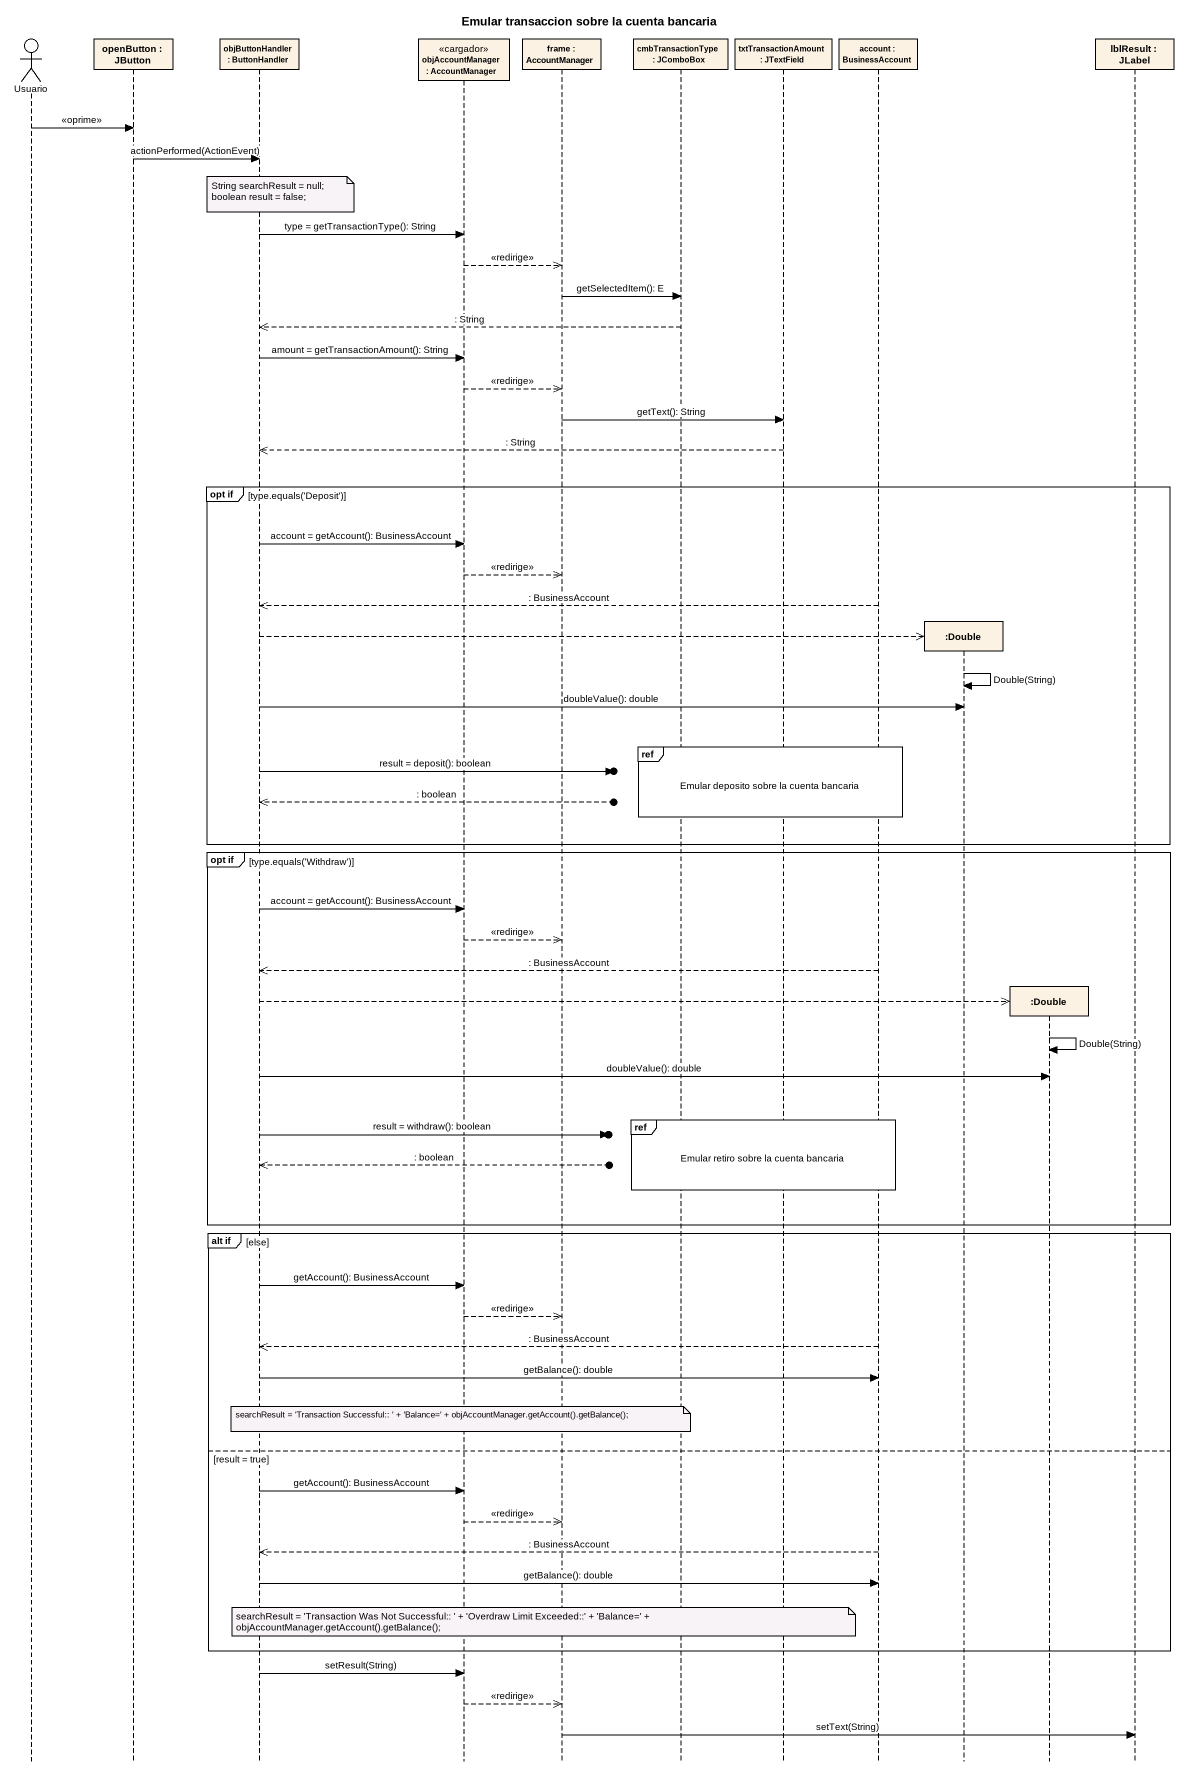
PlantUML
@startuml
title Emular transaccion sobre la cuenta bancaria
hide footbox
actor Usuario
participant "openButton : JButton" as openButton
participant "objButtonHandler : ButtonHandler" as objButtonHandler
participant "objAccountManager : AccountManager" as objAccountManager <<cargador>>
participant "frame : AccountManager" as frame_
participant "cmbTransactionType : JComboBox" as cmbTransactionType
participant "txtTransactionAmount : JTextField" as txtTransactionAmount
participant "account : BusinessAccount" as account
participant ":Double" as Double
participant ":Double" as Double_2
participant "lblResult : JLabel" as lblResult

Usuario -> openButton : <<oprime>>
openButton -> objButtonHandler : actionPerformed(ActionEvent)
note over objButtonHandler
  String searchResult = null;
  boolean result = false;
end note
objButtonHandler -> objAccountManager : type = getTransactionType(): String
objAccountManager -->> frame_ : <<redirige>>
frame_ -> cmbTransactionType : getSelectedItem(): E
cmbTransactionType -->> objButtonHandler : : String
objButtonHandler -> objAccountManager : amount = getTransactionAmount(): String
objAccountManager -->> frame_ : <<redirige>>
frame_ -> txtTransactionAmount : getText(): String
txtTransactionAmount -->> objButtonHandler : : String
group opt if [type.equals('Deposit')]
  objButtonHandler -> objAccountManager : account = getAccount(): BusinessAccount
  objAccountManager -->> frame_ : <<redirige>>
  account -->> objButtonHandler : : BusinessAccount
  objButtonHandler -->> Double **
  Double -> Double : Double(String)
  objButtonHandler -> Double : doubleValue(): double
  ref over cmbTransactionType, txtTransactionAmount, account : Emular deposito sobre la cuenta bancaria
  objButtonHandler ->o] : result = deposit(): boolean
  objButtonHandler <<--o] : : boolean
end
group opt if [type.equals('Withdraw')]
  objButtonHandler -> objAccountManager : account = getAccount(): BusinessAccount
  objAccountManager -->> frame_ : <<redirige>>
  account -->> objButtonHandler : : BusinessAccount
  objButtonHandler -->> Double_2 **
  Double_2 -> Double_2 : Double(String)
  objButtonHandler -> Double_2 : doubleValue(): double
  ref over cmbTransactionType, txtTransactionAmount, account : Emular retiro sobre la cuenta bancaria
  objButtonHandler ->o] : result = withdraw(): boolean
  objButtonHandler <<--o] : : boolean
end
group alt if [else]
  objButtonHandler -> objAccountManager : getAccount(): BusinessAccount
  objAccountManager -->> frame_ : <<redirige>>
  account -->> objButtonHandler : : BusinessAccount
  objButtonHandler -> account : getBalance(): double
  note over objAccountManager : searchResult = 'Transaction Successful:: ' + 'Balance=' + objAccountManager.getAccount().getBalance();
else result = true
  objButtonHandler -> objAccountManager : getAccount(): BusinessAccount
  objAccountManager -->> frame_ : <<redirige>>
  account -->> objButtonHandler : : BusinessAccount
  objButtonHandler -> account : getBalance(): double
  note over frame_ : searchResult = 'Transaction Was Not Successful:: ' + 'Overdraw Limit Exceeded::' + 'Balance=' + objAccountManager.getAccount().getBalance();
end
objButtonHandler -> objAccountManager : setResult(String)
objAccountManager -->> frame_ : <<redirige>>
frame_ -> lblResult : setText(String)
@enduml
